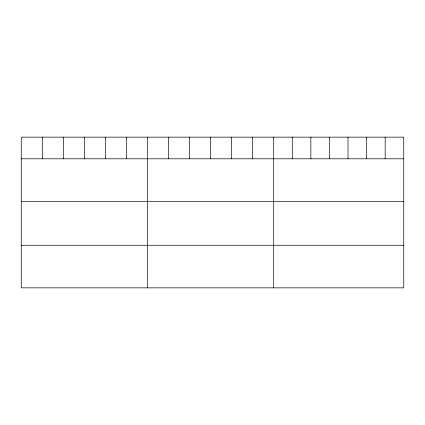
<?xml version="1.0" encoding="UTF-8"?>
<svg xmlns="http://www.w3.org/2000/svg" width="425" height="425" viewBox="0 0 425 425"><rect width="100%" height="100%" fill="white"/><g stroke="black" fill="none" stroke-linecap="round" stroke-linejoin="round"><path stroke-width="0.64" d="M403.75 158.801L403.75 287.853L21.25 287.853L21.25 137.148L403.75 137.148L403.75 158.801L21.25 158.801M21.25 201.386L403.75 201.386M21.25 245.268L403.75 245.268M385.172 137.148L385.172 158.801M366.594 137.148L366.594 158.801M348.017 137.148L348.017 158.801M329.433 137.148L329.433 158.801M310.856 137.148L310.856 158.801M292.278 137.148L292.278 158.801M273.7 137.148L273.7 287.853M252.663 137.148L252.663 158.801M231.625 137.148L231.625 158.801M210.587 137.148L210.587 158.801M189.55 137.148L189.55 158.801M168.512 137.148L168.512 158.801M147.475 137.148L147.475 287.853M126.438 137.148L126.438 158.801M105.4 137.148L105.4 158.801M84.363 137.148L84.363 158.801M63.325 137.148L63.325 158.801M42.287 137.148L42.287 158.801"/></g></svg>
